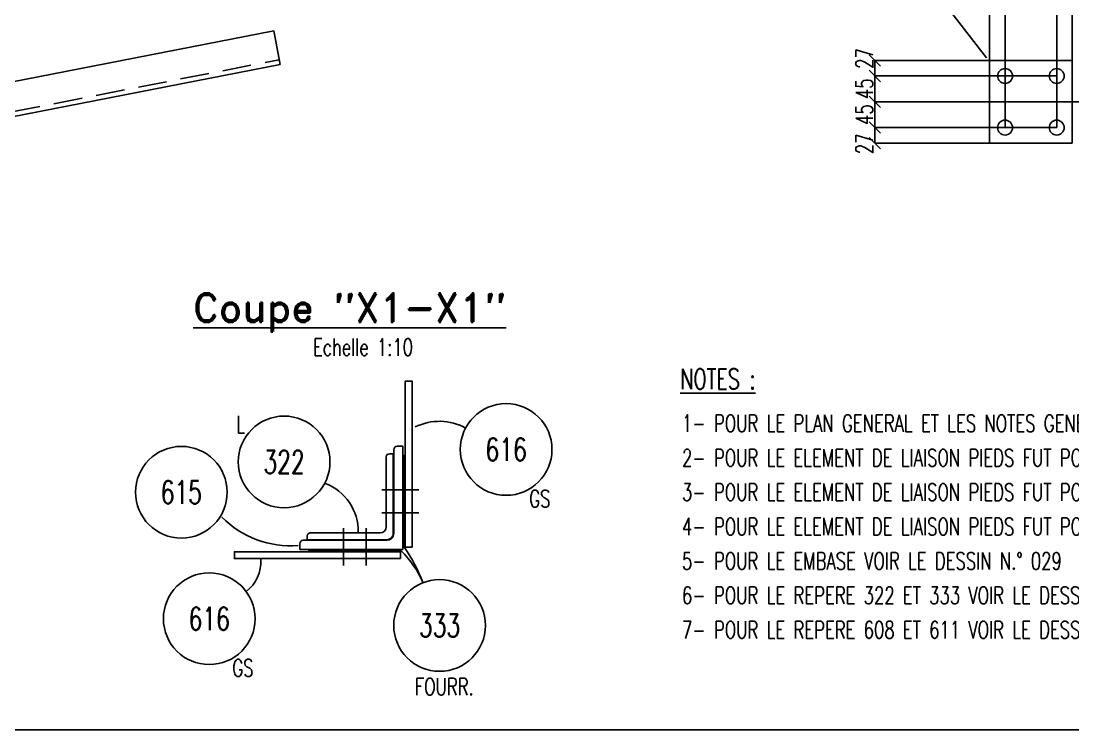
# Model space of a CAD drawing. Extents: x 59442 to 71607, y -56371 to -47761.
# Drawn here: x 64799 to 67550, y -56371 to -54516 of the extents above; entities that cross this region are included whole.
import ezdxf
from ezdxf.enums import TextEntityAlignment as Align

# ---------------------------------------------------------------- set-up
doc = ezdxf.new("R2010")
doc.units = 0
doc.header["$LTSCALE"] = 150
doc.header["$MEASUREMENT"] = 0
doc.linetypes.add('DASHED', pattern=[0.75, 0.5, -0.25])
doc.layers.get('0').update_dxf_attribs({"linetype": 'CONTINUOUS'})
doc.layers.get('DEFPOINTS').update_dxf_attribs({"linetype": 'CONTINUOUS'})
for name, color, linetype in [('ASSI', 3, 'CONTINUOUS'), ('BOLLINI_1', 7, 'CONTINUOUS'), ('FORI', 2, 'CONTINUOUS'), ('LINEA_ANG', 2, 'CONTINUOUS'), ('LINEE_PIASTRE', 2, 'CONTINUOUS'), ('LM', 7, 'CONTINUOUS'), ('LS', 7, 'CONTINUOUS'), ('NOTATION', 2, 'CONTINUOUS'), ('PIASTRE', 5, 'CONTINUOUS'), ('PIEGA', 6, 'CONTINUOUS'), ('PIEGA_C_3575_50', 2, 'CONTINUOUS'), ('TESTI_A_P', 7, 'CONTINUOUS'), ('TRAT-Y', 7, 'DASHED')]:
    doc.layers.add(name, color=color, linetype=linetype)
doc.styles.add('PIEGATI', font='ROMANS8.shx', dxfattribs={"width": 0.7})
doc.styles.add('QUOTE', font='ROMANS8.SHX', dxfattribs={"width": 0.7})
doc.styles.add('RD', font='ROMAND8.SHX', dxfattribs={"width": 0.7})
doc.styles.add('RQL', font='ROMANS8.SHX', dxfattribs={"width": 0.7})
doc.styles.add('RS', font='ROMANS8.shx', dxfattribs={"width": 0.7})
doc.styles.get("Standard").update_dxf_attribs({"font": 'ROMANS8.SHX', "width": 0.7})
doc.dimstyles.new('TRATTO', dxfattribs={"dimscale": 0, "dimtxt": 45, "dimasz": 30, "dimexe": 0, "dimexo": 0, "dimgap": 5, "dimtad": 1, "dimrnd": 0.5, "dimdsep": 46, "dimtxsty": 'RS', "dimblk1": 'OBLIQUE', "dimblk2": 'OBLIQUE', "dimsah": 1, "dimcen": 0.09, "dimclrd": 2, "dimclre": 2, "dimclrt": 7, "dimadec": 0, "dimazin": 0, "dimtfac": 1, "dimtix": 1, "dimtmove": 2, "dimatfit": 3, "dimfxl": 1, "dimtolj": 1, "dimtzin": 0, "dimarcsym": 0})
pattern_1 = [(135, (-164181.4556, 163729.225), (-5.29916089, -5.29916089), [])]

# ---------------------------------------------------------------- blocks, each defined once
blk = doc.blocks.new('ASSE98')
blk.add_line((0, 0), (1, 0))
at = {"color": 7, "style": 'QUOTE', "width": 0.5, "flags": 1}
for tag, p in [('TI', (1.38308, 6.82731)), ('DI_S', (1.38308, 6.42178)), ('D_S', (1.38308, 6.02092)), ('E_S', (1.38308, 5.68065)), ('NFORI', (1.36454, 5.29792)), ('ALAR', (1.36349, 4.93246)), ('FAM', (1.3775, 4.54645)), ('ALA', (1.38308, 4.19257)), ('DISP2', (1.38308, 3.84971)), ('DISP1', (1.38308, 3.50686)), ('PINZAF', (1.38308, 3.164)), ('PINZAI', (1.38308, 2.82114)), ('TRP', (1.38308, 2.47829)), ('NP', (1.38308, 2.13543)), ('SV', (1.38308, 1.79257)), ('PESO', (1.38308, 1.44971)), ('QUA', (1.38308, 1.10686)), ('LUN', (1.38308, 0.764)), ('PROF', (1.38308, 0.42114)), ('POS', (1.38308, 0.07829))]:
    blk.add_attdef(tag, p, '', height=0.2, dxfattribs=at)
at = {"color": 7, "flags": 1}
for tag, p in [('LAV1', (3.07431, 6.82847)), ('LAV2', (3.07431, 6.49513)), ('LAV3', (3.07431, 6.1618)), ('LAV4', (3.07431, 5.82847)), ('LAV5', (3.07431, 5.49513)), ('LAV6', (3.07431, 5.1618)), ('LAV7', (3.07431, 4.82847)), ('LAV8', (3.07431, 4.49513)), ('LAV9', (3.07431, 4.1618)), ('LAV10', (3.07431, 3.82847))]:
    blk.add_attdef(tag, p, '', height=0.2, dxfattribs=at)
blk = doc.blocks.new('16')
blk.add_circle((0, 0), 1)
blk = doc.blocks.new('MRKR_98')
blk.add_point((0, 0))
at = {"color": 7, "style": 'QUOTE', "width": 0.5, "flags": 1}
for tag, p in [('TI', (3.7, 6.8)), ('NFORI', (3.7, 5.3)), ('AUX2', (3.7, 4.9)), ('FAM', (3.7, 4.5)), ('AUX1', (3.7, 4.2)), ('COMMESSA', (3.7, 3.8)), ('SPESSORE', (3.7, 2.5)), ('SV', (3.7, 1.8)), ('QUA', (3.7, 1.1)), ('DI_S', (3.7, 6.4)), ('D_S', (3.7, 6)), ('E_S', (3.7, 5.7)), ('MD', (3.7, 3.5)), ('MP', (3.7, 3.2)), ('LARGHEZZA', (3.7, 2.8)), ('NP', (3.7, 2.1)), ('PESO', (3.7, 1.4)), ('LUN', (3.7, 0.8)), ('PROF', (3.7, 0.4)), ('POS', (3.7, 0.1))]:
    blk.add_attdef(tag, p, '', height=0.2, dxfattribs=at)
at = {"color": 7, "flags": 1}
for tag, p in [('LAV1', (5.3, 6.9)), ('LAV2', (5.3, 6.5)), ('LAV3', (5.3, 6.2)), ('LAV4', (5.3, 5.9)), ('LAV5', (5.3, 5.5)), ('LAV6', (5.3, 5.2)), ('LAV7', (5.3, 4.9)), ('LAV8', (5.3, 4.5)), ('LAV9', (5.3, 4.2)), ('LAV10', (5.3, 3.9))]:
    blk.add_attdef(tag, p, '', height=0.2, dxfattribs=at)
blk = doc.blocks.new('LPIEGA')
at = {"color": 0, "linetype": 'ByBlock'}
blk.add_line((0, 0), (1, 0), dxfattribs=at)
at = {"color": 0}
for tag, p in [('VUOTO3', (1, 13)), ('VUOTO2', (1, 11)), ('VUOTO1', (1, 9))]:
    blk.add_attdef(tag, p, '', height=1, dxfattribs=at)
at = {"color": 0, "flags": 1}
for tag, p in [('ANG_PIE', (1, 7)), ('INC_PIE', (1, 5)), ('CF', (1, 3)), ('RAGGIO', (1, 1))]:
    blk.add_attdef(tag, p, '', height=1, dxfattribs=at)
blk = doc.blocks.new('_OBLIQUE')
at = {"color": 0, "linetype": 'ByBlock'}
blk.add_line((-0.5, -0.5), (0.5, 0.5), dxfattribs=at)
blk = doc.blocks.new('*D88')
at = {"layer": 'DEFPOINTS', "color": 0, "transparency": 16777216}
for p in [(67032.1, -54795.3), (67507.6, -54795.3), (67332.1, -54835.8)]:
    blk.add_point(p, dxfattribs=at)
at = {"layer": 'LS', "color": 2, "lineweight": -2, "transparency": 16777216}
for p, q in [((67507.6, -54795.3), (67032.1, -54795.3)), ((67032.1, -54835.8), (67032.1, -54795.3)), ((67332.1, -54835.8), (67032.1, -54835.8))]:
    blk.add_line(p, q, dxfattribs=at)
at = {"layer": 'LS', "color": 2, "lineweight": -2, "transparency": 16777216, "xscale": 30, "yscale": 30, "zscale": 30}
for p, rotation in [((67032.1, -54795.3), 90), ((67032.1, -54835.8), 270)]:
    blk.add_blockref('_OBLIQUE', p, dxfattribs=dict(at, rotation=rotation))
at = {"layer": 'LS', "color": 7, "transparency": 16777216, "insert": (67004.6, -54837.8), "char_height": 45, "attachment_point": 5, "rotation": 90, "style": 'RS'}
blk.add_mtext('\\A1;27', dxfattribs=at)
blk = doc.blocks.new('*D89')
at = {"layer": 'DEFPOINTS', "color": 0, "transparency": 16777216}
for p in [(67032.1, -54727.8), (67332.1, -54727.8), (67507.6, -54795.3)]:
    blk.add_point(p, dxfattribs=at)
at = {"layer": 'LS', "color": 2, "lineweight": -2, "transparency": 16777216}
for p, q in [((67332.1, -54727.8), (67032.1, -54727.8)), ((67032.1, -54795.3), (67032.1, -54727.8)), ((67507.6, -54795.3), (67032.1, -54795.3))]:
    blk.add_line(p, q, dxfattribs=at)
at = {"layer": 'LS', "color": 2, "lineweight": -2, "transparency": 16777216, "xscale": 30, "yscale": 30, "zscale": 30}
for p, rotation in [((67032.1, -54727.8), 90), ((67032.1, -54795.3), 270)]:
    blk.add_blockref('_OBLIQUE', p, dxfattribs=dict(at, rotation=rotation))
at = {"layer": 'LS', "color": 7, "transparency": 16777216, "insert": (67004.6, -54761.5), "char_height": 45, "attachment_point": 5, "rotation": 90, "style": 'RS'}
blk.add_mtext('\\A1;45', dxfattribs=at)
blk = doc.blocks.new('*D90')
at = {"layer": 'DEFPOINTS', "color": 0, "transparency": 16777216}
for p in [(67032.1, -54660.3), (67507.6, -54660.3), (67332.1, -54727.8)]:
    blk.add_point(p, dxfattribs=at)
at = {"layer": 'LS', "color": 2, "lineweight": -2, "transparency": 16777216}
for p, q in [((67507.6, -54660.3), (67032.1, -54660.3)), ((67032.1, -54727.8), (67032.1, -54660.3)), ((67332.1, -54727.8), (67032.1, -54727.8))]:
    blk.add_line(p, q, dxfattribs=at)
at = {"layer": 'LS', "color": 2, "lineweight": -2, "transparency": 16777216, "xscale": 30, "yscale": 30, "zscale": 30}
for p, rotation in [((67032.1, -54660.3), 90), ((67032.1, -54727.8), 270)]:
    blk.add_blockref('_OBLIQUE', p, dxfattribs=dict(at, rotation=rotation))
at = {"layer": 'LS', "color": 7, "transparency": 16777216, "insert": (67004.6, -54694), "char_height": 45, "attachment_point": 5, "rotation": 90, "style": 'RS'}
blk.add_mtext('\\A1;45', dxfattribs=at)
blk = doc.blocks.new('*D91')
at = {"layer": 'DEFPOINTS', "color": 0, "transparency": 16777216}
for p in [(67032.1, -54619.8), (67332.1, -54619.8), (67507.6, -54660.3)]:
    blk.add_point(p, dxfattribs=at)
at = {"layer": 'LS', "color": 2, "lineweight": -2, "transparency": 16777216}
for p, q in [((67332.1, -54619.8), (67032.1, -54619.8)), ((67032.1, -54660.3), (67032.1, -54619.8)), ((67507.6, -54660.3), (67032.1, -54660.3))]:
    blk.add_line(p, q, dxfattribs=at)
at = {"layer": 'LS', "color": 2, "lineweight": -2, "transparency": 16777216, "xscale": 30, "yscale": 30, "zscale": 30}
for p, rotation in [((67032.1, -54619.8), 90), ((67032.1, -54660.3), 270)]:
    blk.add_blockref('_OBLIQUE', p, dxfattribs=dict(at, rotation=rotation))
at = {"layer": 'LS', "color": 7, "transparency": 16777216, "insert": (67004.6, -54614.4), "char_height": 45, "attachment_point": 5, "rotation": 90, "style": 'RS'}
blk.add_mtext('\\A1;27', dxfattribs=at)
blk = doc.blocks.new('*D92')
at = {"layer": 'DEFPOINTS', "color": 0, "transparency": 16777216}
for p in [(67372.6, -54319.8), (67332.1, -54619.8), (67372.6, -54795.3)]:
    blk.add_point(p, dxfattribs=at)
at = {"layer": 'LS', "color": 2, "lineweight": -2, "transparency": 16777216}
for p, q in [((67332.1, -54319.8), (67302.1, -54319.8)), ((67332.1, -54619.8), (67332.1, -54319.8)), ((67332.1, -54319.8), (67372.6, -54319.8)), ((67372.6, -54795.3), (67372.6, -54319.8)), ((67372.6, -54319.8), (67402.6, -54319.8))]:
    blk.add_line(p, q, dxfattribs=at)
at = {"layer": 'LS', "color": 2, "lineweight": -2, "transparency": 16777216, "xscale": 30, "yscale": 30, "zscale": 30}
blk.add_blockref('_OBLIQUE', (67332.1, -54319.8), dxfattribs=at)
at = {"layer": 'LS', "color": 2, "lineweight": -2, "transparency": 16777216, "xscale": 30, "yscale": 30, "zscale": 30, "rotation": 180}
blk.add_blockref('_OBLIQUE', (67372.6, -54319.8), dxfattribs=at)
at = {"layer": 'LS', "color": 7, "transparency": 16777216, "insert": (67352.3, -54292.3), "char_height": 45, "attachment_point": 5, "style": 'RS'}
blk.add_mtext('\\A1;27', dxfattribs=at)
blk = doc.blocks.new('*D93')
at = {"layer": 'DEFPOINTS', "color": 0, "transparency": 16777216}
for p in [(67507.6, -54319.8), (67372.6, -54795.3), (67507.6, -54795.3)]:
    blk.add_point(p, dxfattribs=at)
at = {"layer": 'LS', "color": 2, "lineweight": -2, "transparency": 16777216}
for p, q in [((67372.6, -54795.3), (67372.6, -54319.8)), ((67372.6, -54319.8), (67507.6, -54319.8)), ((67507.6, -54795.3), (67507.6, -54319.8))]:
    blk.add_line(p, q, dxfattribs=at)
at = {"layer": 'LS', "color": 2, "lineweight": -2, "transparency": 16777216, "xscale": 30, "yscale": 30, "zscale": 30, "rotation": 180}
blk.add_blockref('_OBLIQUE', (67372.6, -54319.8), dxfattribs=at)
at = {"layer": 'LS', "color": 2, "lineweight": -2, "transparency": 16777216, "xscale": 30, "yscale": 30, "zscale": 30}
blk.add_blockref('_OBLIQUE', (67507.6, -54319.8), dxfattribs=at)
at = {"layer": 'LS', "color": 7, "transparency": 16777216, "insert": (67440.1, -54292.3), "char_height": 45, "attachment_point": 5, "style": 'RS'}
blk.add_mtext('\\A1;90', dxfattribs=at)
blk = doc.blocks.new('*D94')
at = {"layer": 'DEFPOINTS', "color": 0, "transparency": 16777216}
for p in [(67548.1, -54319.8), (67548.1, -54619.8), (67507.6, -54795.3)]:
    blk.add_point(p, dxfattribs=at)
at = {"layer": 'LS', "color": 2, "lineweight": -2, "transparency": 16777216}
for p, q in [((67507.6, -54319.8), (67477.6, -54319.8)), ((67507.6, -54795.3), (67507.6, -54319.8)), ((67507.6, -54319.8), (67548.1, -54319.8)), ((67548.1, -54619.8), (67548.1, -54319.8)), ((67548.1, -54319.8), (67578.1, -54319.8))]:
    blk.add_line(p, q, dxfattribs=at)
at = {"layer": 'LS', "color": 2, "lineweight": -2, "transparency": 16777216, "xscale": 30, "yscale": 30, "zscale": 30}
blk.add_blockref('_OBLIQUE', (67507.6, -54319.8), dxfattribs=at)
at = {"layer": 'LS', "color": 2, "lineweight": -2, "transparency": 16777216, "xscale": 30, "yscale": 30, "zscale": 30, "rotation": 180}
blk.add_blockref('_OBLIQUE', (67548.1, -54319.8), dxfattribs=at)
at = {"layer": 'LS', "color": 7, "transparency": 16777216, "insert": (67527.8, -54292.3), "char_height": 45, "attachment_point": 5, "style": 'RS'}
blk.add_mtext('\\A1;27', dxfattribs=at)
blk = doc.blocks.new('xxx')
blk.add_circle((0, 0), 8)
at = {"color": 3, "style": 'RQL', "width": 0.7}
blk.add_attdef('POS', text='', height=4, dxfattribs=at).set_placement((0, 0), align=Align.MIDDLE)
at = {"color": 3, "style": 'RQL', "width": 0.7, "flags": 1}
blk.add_attdef('POS1', (-0.39, -5.42), '', height=2, dxfattribs=at)
at = {"style": 'RQL', "width": 0.7, "flags": 1}
blk.add_attdef('TIPO', (-0.39, -8.66), '', height=2, dxfattribs=at)

msp = doc.modelspace()

# ---------------------------------------------------------------- hatches: boundary and pattern name
at = {"ltscale": 0.01}
h = msp.add_hatch(dxfattribs=at)
h.set_pattern_fill('_U', color=6, scale=7.494145, angle=135, style=0, pattern_type=0)
h.set_pattern_definition(pattern_1)
h.paths.add_polyline_path([(65799.149, -55743.104), (65799.149, -55653.174), (65802.146, -55653.174), (65802.146, -55743.104)])
h.paths.add_polyline_path([(65799.149, -55803.057), (65799.149, -55743.104), (65802.146, -55743.104), (65802.146, -55803.057)])
h.paths.add_polyline_path([(65799.149, -55892.987), (65799.149, -55803.057), (65802.146, -55803.057), (65802.146, -55892.987)])
h = msp.add_hatch(dxfattribs=at)
h.set_pattern_fill('_U', color=6, scale=7.494145, angle=135, style=0, pattern_type=0)
h.set_pattern_definition(pattern_1)
h.paths.add_polyline_path([(65641.772, -55900.481), (65551.842, -55900.481), (65551.842, -55903.479), (65641.772, -55903.479)])
h.paths.add_polyline_path([(65701.725, -55900.481), (65641.772, -55900.481), (65641.772, -55903.479), (65701.725, -55903.479)])
h.paths.add_polyline_path([(65791.654, -55900.481), (65701.725, -55900.481), (65701.725, -55903.479), (65791.654, -55903.479)])

# ---------------------------------------------------------------- linework, layer by layer
at = {"color": 6, "ltscale": 0.01}
for p, q in [((65742.394, -55743.104), (65839.528, -55743.104)), ((65742.394, -55803.057), (65839.528, -55803.057)), ((65641.772, -55843.727), (65641.772, -55940.86)), ((65701.725, -55843.727), (65701.725, -55940.86))]:
    msp.add_line(p, q, dxfattribs=at)
at = {"layer": 'LINEA_ANG'}
for p, q in [((65459.549, -54542.185), (59901.425, -55627)), ((65476.79, -54630.518), (65459.549, -54542.185)), ((59918.665, -55715.333), (65476.79, -54630.518)), ((65754.184, -55656.547), (65754.184, -55839.778)), ((65772.17, -55648.678), (65762.053, -55648.678)), ((65772.17, -55857.015), (65772.17, -55648.678)), ((65547.345, -55863.385), (65547.345, -55873.502)), ((65547.345, -55873.502), (65755.683, -55873.502)), ((65738.446, -55855.516), (65555.214, -55855.516))]:
    msp.add_line(p, q, dxfattribs=at)
for points in [[(65821.631, -55892.987), (65821.631, -55458.326), (65803.645, -55458.326), (65803.645, -55892.987)], [(65802.146, -55892.987), (65802.146, -55653.174), (65799.149, -55653.174), (65799.149, -55892.987)], [(65791.654, -55922.963), (65356.994, -55922.963), (65356.994, -55904.978), (65791.654, -55904.978)], [(65791.654, -55903.479), (65551.842, -55903.479), (65551.842, -55900.481), (65791.654, -55900.481)]]:
    msp.add_lwpolyline(points, close=True, dxfattribs=at)
msp.add_lwpolyline([(65797.65, -55898.982), (65797.65, -55629.193), (65782.662, -55629.193, 0.41421356), (65773.669, -55638.186), (65773.669, -55857.015, -0.41421356), (65755.683, -55875.001), (65536.854, -55875.001, 0.41421356), (65527.861, -55883.994), (65527.861, -55898.982)], format="xyb", close=True, dxfattribs=at)
for centre, radius, start, end in [((65762.053, -55656.547), 7.869, 90, 180), ((65738.446, -55839.778), 15.738, 270, 0), ((65555.214, -55863.385), 7.869, 90, 180), ((65755.813, -55857.145), 16.357, 269.54397, 0.45603)]:
    msp.add_arc(centre, radius, start, end, dxfattribs=at)
at = {"layer": 'LINEE_PIASTRE'}
for p, q in [((67548.096, -54619.759), (67332.096, -54619.759)), ((67332.096, -54619.759), (67332.096, -54835.759)), ((67548.096, -54835.759), (67548.096, -54619.759)), ((67332.096, -54835.759), (67548.096, -54835.759))]:
    msp.add_line(p, q, dxfattribs=at)
at = {"layer": 'LS', "color": 6}
for p, q in [((67324.236, -54612.587), (67096.618, -54319.759)), ((67548.096, -54727.759), (68161.876, -54727.759))]:
    msp.add_line(p, q, dxfattribs=at)
at = {"layer": 'LS', "color": 8}
msp.add_lwpolyline([(59442.17, -47761.325), (59442.17, -56371.325), (68982.17, -56371.325), (68982.17, -55171.325), (71607.17, -55171.325), (71607.17, -47761.325), (59442.17, -47761.325)], close=True, dxfattribs=at)
at = {"layer": 'LS', "color": 6}
for centre, radius, start, end in [((65893.074, -55705.463), 141.69, 61.047663, 116.481139), ((65546.497, -55851.319), 134.058, 358.773289, 69.082485), ((65502.449, -55639.624), 249.722, 224.504879, 274.753286), ((65597.416, -56099.233), 277.264, 23.98822, 45.205306), ((65369.533, -56181.926), 519.364, 22.101931, 33.704999), ((65327.396, -55931.024), 98.658, 307.518212, 3.557444)]:
    msp.add_arc(centre, radius, start, end, dxfattribs=at)
at = {"layer": 'PIEGA'}
msp.add_line((67332.096, -54727.759), (67548.096, -54727.759), dxfattribs=at)
at = {"layer": 'TRAT-Y'}
msp.add_line((59916.175, -55702.574), (65474.299, -54617.759), dxfattribs=at)

# ---------------------------------------------------------------- block references
at = {"layer": 'ASSI', "xscale": 5662.999999999999, "zscale": 5662.999999999999, "rotation": 11.04395018058766}
msp.add_blockref('ASSE98', (59918.665, -55715.333), dxfattribs=at)
at = {"layer": 'BOLLINI_1', "xscale": 14.98829039812646, "yscale": 14.98829039812646, "zscale": 14.98829039812646}
for p, values in [((66067.565, -55637.454), {'POS': '616'}), ((65486.77, -55669.98), {'POS': '322'}), ((65218.091, -55749.341), {'POS': '615'}), ((65291.029, -56080.284), {'POS': '616'}), ((65893.5, -56097.9), {'POS': '333'})]:
    msp.add_blockref('xxx', p, dxfattribs=at).add_auto_attribs(values)
at = {"layer": 'FORI'}
for p, xscale, yscale, zscale, rotation in [((67372.596, -54660.259), 19.50000000000004, 19.50000000000004, 19.50000000000004, 94.40804099536999), ((67507.596, -54660.259), 19.50000000000004, 19.50000000000004, 19.50000000000004, 94.40804099536999), ((67372.596, -54795.259), 19.49999999999999, 19.49999999999999, 19.49999999999999, 125.4162231993813), ((67507.596, -54795.259), 19.49999999999999, 19.49999999999999, 19.49999999999999, 125.4162231993813)]:
    msp.add_blockref('16', p, dxfattribs=dict(at, xscale=xscale, yscale=yscale, zscale=zscale, rotation=rotation))
at = {"layer": 'PIASTRE'}
ref = msp.add_blockref('MRKR_98', (67332.096, -54835.759), dxfattribs=dict(at, xscale=1.5, yscale=1.5, zscale=1.5))
ref.add_attrib('PROF', 'GS 144+1x6  Lg.144', (66539.934, -54284.661), dxfattribs={"layer": '0', "color": 2, "height": 52.5, "style": 'PIEGATI', "width": 0.7})
at = {"layer": 'PIEGA_C_3575_50'}
ref = msp.add_blockref('LPIEGA', (67332.096, -54727.759), dxfattribs=dict(at, xscale=216, zscale=216))
ref.add_attrib('RAGGIO', 'R=5', (68041.787, -54789.846), dxfattribs={"layer": '0', "color": 7, "height": 45, "style": 'RS', "width": 0.7})
ref.add_attrib('CF', 'PLI A CHAUD', (67589.567, -54711.483), dxfattribs={"layer": '0', "color": 7, "height": 45, "style": 'RS', "width": 0.7})
ref.add_attrib('INC_PIE', '+1', (68184.632, -54713.788), dxfattribs={"layer": '0', "color": 7, "height": 45, "style": 'RS', "width": 0.7})

# ---------------------------------------------------------------- texts
at = {"layer": 'LM', "style": 'RS', "width": 0.7}
for s, p in [('1- POUR LE PLAN GENERAL ET LES NOTES GENERALES VOIR LE DESSIN N%%D. 001', (66527.449, -55591.702)), ('2- POUR LE ELEMENT DE LIAISON PIEDS FUT POUR BASE H=%%P0 VOIR LE DESSIN N.° 015', (66527.449, -55681.702)), ('3- POUR LE ELEMENT DE LIAISON PIEDS FUT POUR BASE H=+3 VOIR LE DESSIN N.° 017', (66527.449, -55771.702)), ('4- POUR LE ELEMENT DE LIAISON PIEDS FUT POUR BASE H=+6 VOIR LE DESSIN N.° 021', (66527.449, -55861.702)), ('5- POUR LE EMBASE VOIR LE DESSIN N.° 029', (66527.449, -55951.702)), ('6- POUR LE REPERE 322 ET 333 VOIR LE DESSIN N.° 013', (66527.449, -56041.702)), ('7- POUR LE REPERE 608 ET 611 VOIR LE DESSIN N.° 022', (66527.449, -56131.702))]:
    msp.add_text(s, height=45, dxfattribs=at).set_placement(p)
at = {"layer": 'LS', "color": 3, "style": 'RD'}
msp.add_text('%%UCoupe "X1-X1"', height=74.94145, dxfattribs=at).set_placement((65658.308, -55278.938, -1880.663), align=Align.MIDDLE)
at = {"layer": 'LS', "color": 7, "style": 'RS', "width": 0.7}
msp.add_text('Echelle 1:10', height=44.96487, dxfattribs=at).set_placement((65562.28, -55392.322))
at = {"layer": 'NOTATION', "color": 7, "style": 'RS', "width": 0.7}
msp.add_text('%%uNOTES :', height=52.5, dxfattribs=at).set_placement((66522.832, -55479.351))
at = {"layer": 'TESTI_A_P', "style": 'RS', "width": 0.7}
for s, height, p in [('L', 44.965, (65361.762, -55594.636)), ('GS', 44.9649, (66128.084, -55788.58)), ('GS', 44.9649, (65351.547, -56231.41)), ('FOURR.', 44.9649, (65828.979, -56280.417))]:
    msp.add_text(s, height=height, dxfattribs=at).set_placement(p)

# ---------------------------------------------------------------- dimensions: what is measured, and where the dimension line sits
at = {"layer": 'LS', "color": 6}
for base, p1, p2, text, picture, middle in [((67372.596, -54319.759), (67332.096, -54619.759), (67372.596, -54795.259), '27', '*D92', (67352.346, -54292.259)), ((67507.596, -54319.759), (67372.596, -54795.259), (67507.596, -54795.259), '90', '*D93', (67440.096, -54292.259)), ((67548.096, -54319.759), (67507.596, -54795.259), (67548.096, -54619.759), '27', '*D94', (67527.846, -54292.259))]:
    dim = msp.add_linear_dim(base=base, p1=p1, p2=p2, text=text, dimstyle='TRATTO', override={"dimscale": 1}, dxfattribs=at)
    dim.commit()
    dim.dimension.update_dxf_attribs({"geometry": picture, "text_midpoint": middle})
for base, p1, p2, picture, middle in [((67032.096, -54619.759), (67507.596, -54660.259), (67332.096, -54619.759), '*D91', (67004.596, -54614.368)), ((67032.096, -54795.259), (67332.096, -54835.759), (67507.596, -54795.259), '*D88', (67004.596, -54837.808))]:
    dim = msp.add_linear_dim(base=base, p1=p1, p2=p2, angle=90, text='27', dimstyle='TRATTO', override={"dimscale": 1}, dxfattribs=at)
    dim.commit()
    dim.dimension.update_dxf_attribs({"geometry": picture, "text_midpoint": middle, "dimtype": 160})
for base, p1, p2, picture, middle in [((67032.096, -54660.259), (67332.096, -54727.759), (67507.596, -54660.259), '*D90', (67004.596, -54694.009)), ((67032.096, -54727.759), (67507.596, -54795.259), (67332.096, -54727.759), '*D89', (67004.596, -54761.509))]:
    dim = msp.add_linear_dim(base=base, p1=p1, p2=p2, angle=90, text='45', dimstyle='TRATTO', override={"dimscale": 1}, dxfattribs=at)
    dim.commit()
    dim.dimension.update_dxf_attribs({"geometry": picture, "text_midpoint": middle})

doc.saveas('drawing.dxf')
